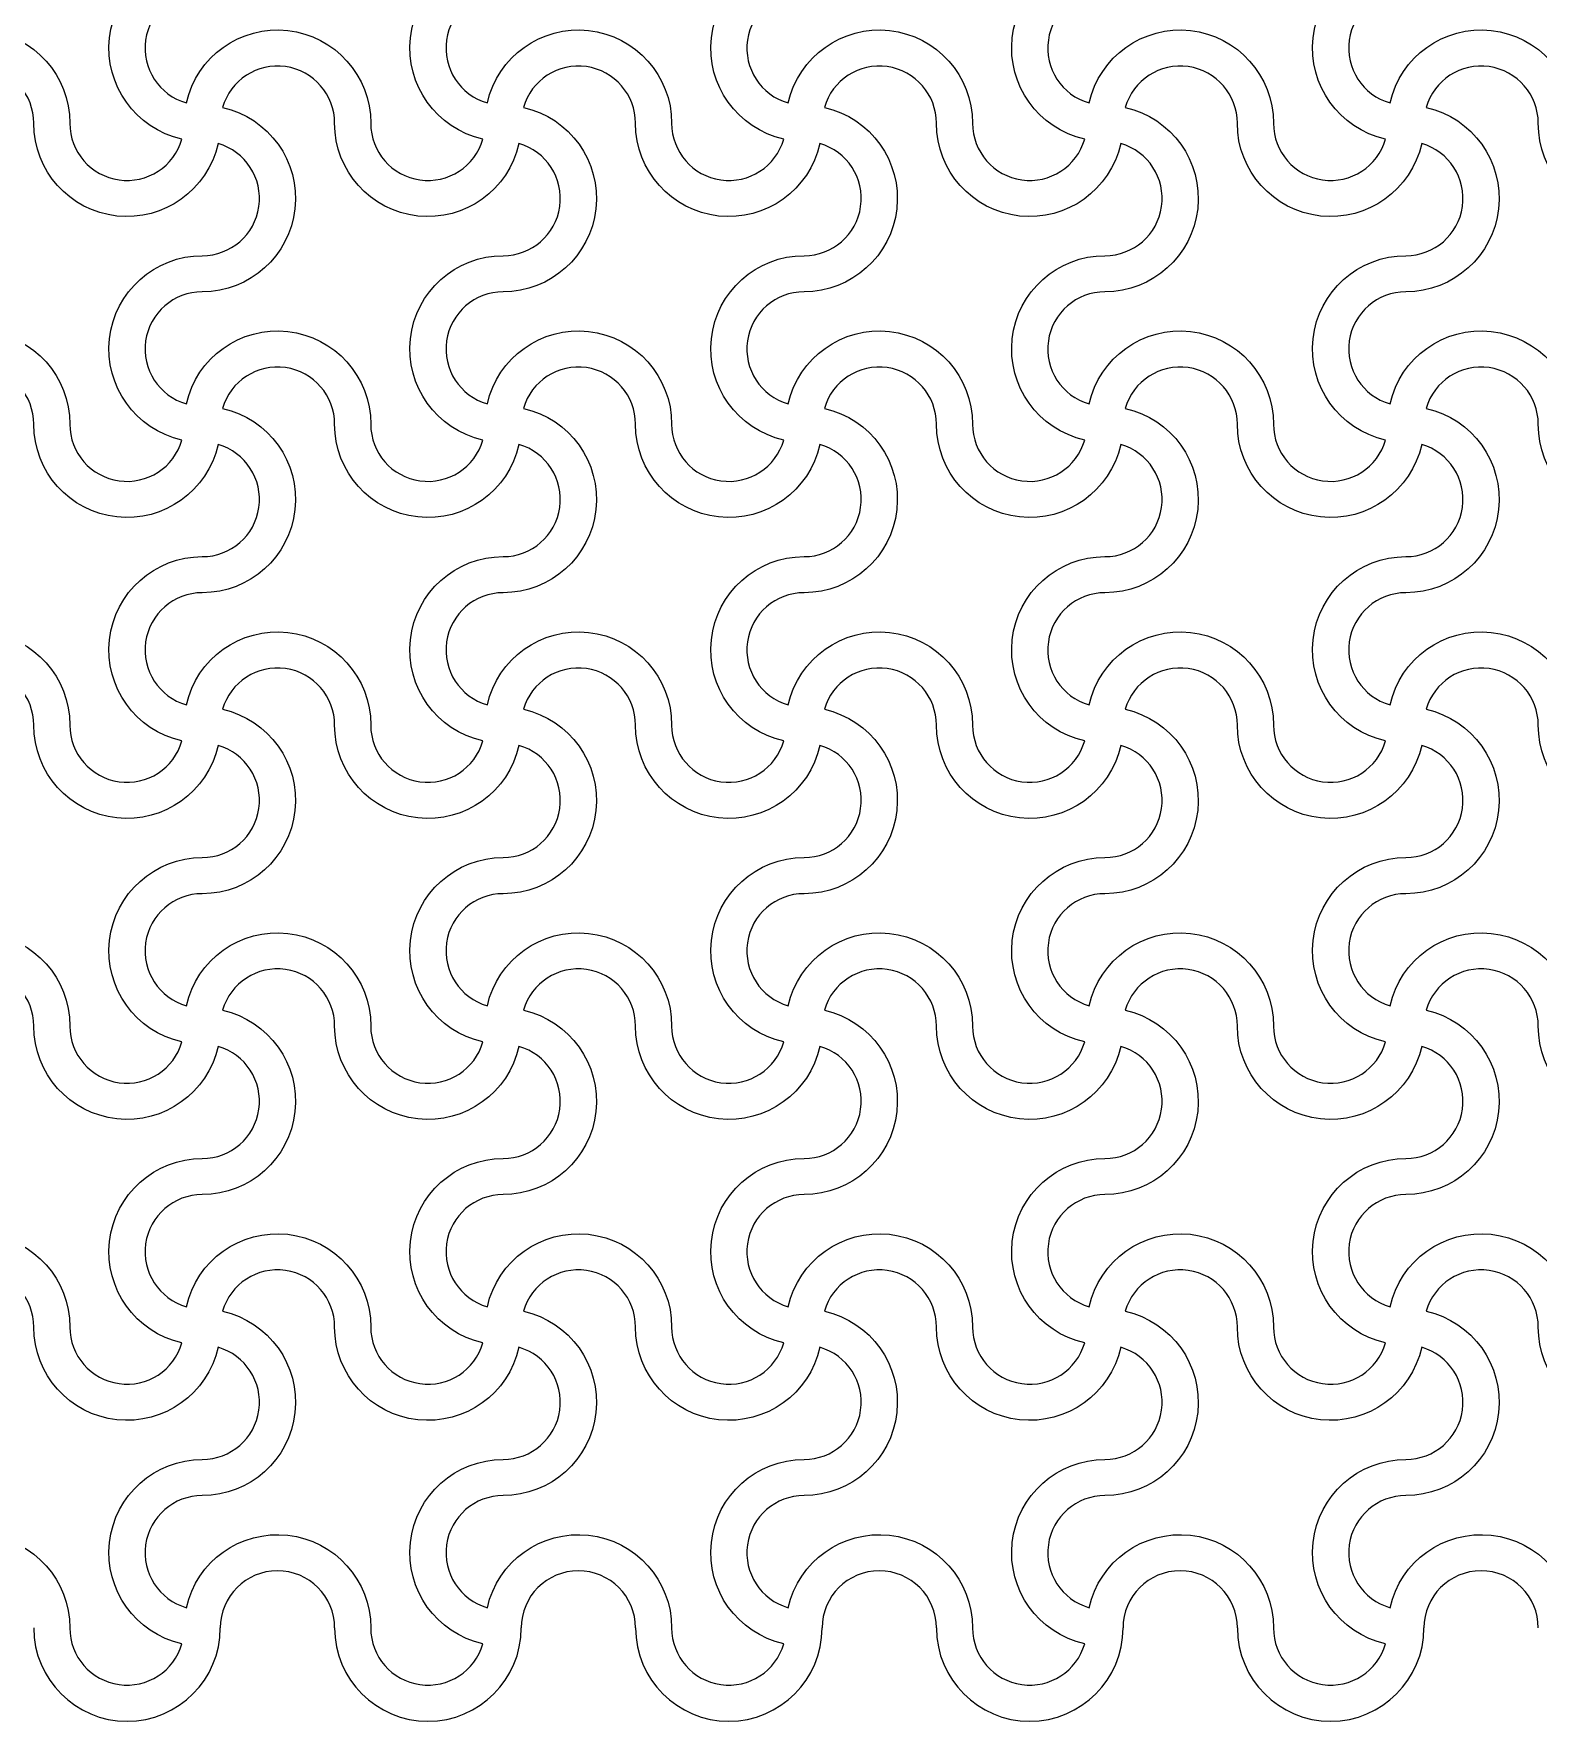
# Model space of a CAD drawing. Header units: millimetres. Extents: x 24 to 345, y 12 to 201.
# Drawn here: x 46.971 to 48.971, y 28.97 to 31.213 of the extents above; entities that cross this region are included whole.
import ezdxf

# ---------------------------------------------------------------- set-up
doc = ezdxf.new("R2010")
doc.units = ezdxf.units.MM
doc.header["$MEASUREMENT"] = 0
doc.layers.add('5th metal (rf+ground)', color=240, linetype='Continuous')

msp = doc.modelspace()

# ---------------------------------------------------------------- linework, layer by layer
at = {"layer": '5th metal (rf+ground)'}
for points in [[(47.21633, 31.46724, -0.8959788), (46.9713, 31.49421, 0.8687853), (46.82227, 31.51524, -0.8959788), (46.7953, 31.27021, 0.8687853), (46.77427, 31.12118, -0.8959788), (47.0193, 31.09421, 0.8687853), (47.16833, 31.07318, -0.8959788), (47.1953, 31.31821, 0.8687853)], [(47.21633, 31.46724, -0.8959788), (46.9713, 31.49421, 0.8687853), (46.82227, 31.51524, -0.8959788), (46.7953, 31.27021, 0.8687853), (46.77427, 31.12118, -0.8959788), (47.0193, 31.09421, 0.8687853), (47.16833, 31.07318, -0.8959788), (47.1953, 31.31821, 0.8687853)], [(47.21633, 31.46724, -0.8959788), (46.9713, 31.49421, 0.8687853), (46.82227, 31.51524, -0.8959788), (46.7953, 31.27021, 0.8687853), (46.77427, 31.12118, -0.8959788), (47.0193, 31.09421, 0.8687853), (47.16833, 31.07318, -0.8959788), (47.1953, 31.31821, 0.8687853)], [(47.21633, 31.46724, -0.8959788), (46.9713, 31.49421, 0.8687853), (46.82227, 31.51524, -0.8959788), (46.7953, 31.27021, 0.8687853), (46.77427, 31.12118, -0.8959788), (47.0193, 31.09421, 0.8687853), (47.16833, 31.07318, -0.8959788), (47.1953, 31.31821, 0.8687853)], [(47.61633, 31.46724, -0.8959788), (47.3713, 31.49421, 0.8687853), (47.22227, 31.51524, -0.8959788), (47.1953, 31.27021, 0.8687853), (47.17427, 31.12118, -0.8959788), (47.4193, 31.09421, 0.8687853), (47.56833, 31.07318, -0.8959788), (47.5953, 31.31821, 0.8687853)], [(47.61633, 31.46724, -0.8959788), (47.3713, 31.49421, 0.8687853), (47.22227, 31.51524, -0.8959788), (47.1953, 31.27021, 0.8687853), (47.17427, 31.12118, -0.8959788), (47.4193, 31.09421, 0.8687853), (47.56833, 31.07318, -0.8959788), (47.5953, 31.31821, 0.8687853)], [(47.61633, 31.46724, -0.8959788), (47.3713, 31.49421, 0.8687853), (47.22227, 31.51524, -0.8959788), (47.1953, 31.27021, 0.8687853), (47.17427, 31.12118, -0.8959788), (47.4193, 31.09421, 0.8687853), (47.56833, 31.07318, -0.8959788), (47.5953, 31.31821, 0.8687853)], [(47.61633, 31.46724, -0.8959788), (47.3713, 31.49421, 0.8687853), (47.22227, 31.51524, -0.8959788), (47.1953, 31.27021, 0.8687853), (47.17427, 31.12118, -0.8959788), (47.4193, 31.09421, 0.8687853), (47.56833, 31.07318, -0.8959788), (47.5953, 31.31821, 0.8687853)], [(48.01633, 31.46724, -0.8959788), (47.7713, 31.49421, 0.8687853), (47.62227, 31.51524, -0.8959788), (47.5953, 31.27021, 0.8687853), (47.57427, 31.12118, -0.8959788), (47.8193, 31.09421, 0.8687853), (47.96833, 31.07318, -0.8959788), (47.9953, 31.31821, 0.8687853)], [(48.01633, 31.46724, -0.8959788), (47.7713, 31.49421, 0.8687853), (47.62227, 31.51524, -0.8959788), (47.5953, 31.27021, 0.8687853), (47.57427, 31.12118, -0.8959788), (47.8193, 31.09421, 0.8687853), (47.96833, 31.07318, -0.8959788), (47.9953, 31.31821, 0.8687853)], [(48.01633, 31.46724, -0.8959788), (47.7713, 31.49421, 0.8687853), (47.62227, 31.51524, -0.8959788), (47.5953, 31.27021, 0.8687853), (47.57427, 31.12118, -0.8959788), (47.8193, 31.09421, 0.8687853), (47.96833, 31.07318, -0.8959788), (47.9953, 31.31821, 0.8687853)], [(48.01633, 31.46724, -0.8959788), (47.7713, 31.49421, 0.8687853), (47.62227, 31.51524, -0.8959788), (47.5953, 31.27021, 0.8687853), (47.57427, 31.12118, -0.8959788), (47.8193, 31.09421, 0.8687853), (47.96833, 31.07318, -0.8959788), (47.9953, 31.31821, 0.8687853)], [(48.41633, 31.46724, -0.8959788), (48.1713, 31.49421, 0.8687853), (48.02227, 31.51524, -0.8959788), (47.9953, 31.27021, 0.8687853), (47.97427, 31.12118, -0.8959788), (48.2193, 31.09421, 0.8687853), (48.36833, 31.07318, -0.8959788), (48.3953, 31.31821, 0.8687853)], [(48.41633, 31.46724, -0.8959788), (48.1713, 31.49421, 0.8687853), (48.02227, 31.51524, -0.8959788), (47.9953, 31.27021, 0.8687853), (47.97427, 31.12118, -0.8959788), (48.2193, 31.09421, 0.8687853), (48.36833, 31.07318, -0.8959788), (48.3953, 31.31821, 0.8687853)], [(48.41633, 31.46724, -0.8959788), (48.1713, 31.49421, 0.8687853), (48.02227, 31.51524, -0.8959788), (47.9953, 31.27021, 0.8687853), (47.97427, 31.12118, -0.8959788), (48.2193, 31.09421, 0.8687853), (48.36833, 31.07318, -0.8959788), (48.3953, 31.31821, 0.8687853)], [(48.41633, 31.46724, -0.8959788), (48.1713, 31.49421, 0.8687853), (48.02227, 31.51524, -0.8959788), (47.9953, 31.27021, 0.8687853), (47.97427, 31.12118, -0.8959788), (48.2193, 31.09421, 0.8687853), (48.36833, 31.07318, -0.8959788), (48.3953, 31.31821, 0.8687853)], [(48.81633, 31.46724, -0.8959788), (48.5713, 31.49421, 0.8687853), (48.42227, 31.51524, -0.8959788), (48.3953, 31.27021, 0.8687853), (48.37427, 31.12118, -0.8959788), (48.6193, 31.09421, 0.8687853), (48.76833, 31.07318, -0.8959788), (48.7953, 31.31821, 0.8687853)], [(48.81633, 31.46724, -0.8959788), (48.5713, 31.49421, 0.8687853), (48.42227, 31.51524, -0.8959788), (48.3953, 31.27021, 0.8687853), (48.37427, 31.12118, -0.8959788), (48.6193, 31.09421, 0.8687853), (48.76833, 31.07318, -0.8959788), (48.7953, 31.31821, 0.8687853)], [(48.81633, 31.46724, -0.8959788), (48.5713, 31.49421, 0.8687853), (48.42227, 31.51524, -0.8959788), (48.3953, 31.27021, 0.8687853), (48.37427, 31.12118, -0.8959788), (48.6193, 31.09421, 0.8687853), (48.76833, 31.07318, -0.8959788), (48.7953, 31.31821, 0.8687853)], [(48.81633, 31.46724, -0.8959788), (48.5713, 31.49421, 0.8687853), (48.42227, 31.51524, -0.8959788), (48.3953, 31.27021, 0.8687853), (48.37427, 31.12118, -0.8959788), (48.6193, 31.09421, 0.8687853), (48.76833, 31.07318, -0.8959788), (48.7953, 31.31821, 0.8687853)], [(49.21633, 31.46724, -0.8959788), (48.9713, 31.49421, 0.8687853), (48.82227, 31.51524, -0.8959788), (48.7953, 31.27021, 0.8687853), (48.77427, 31.12118, -0.8959788), (49.0193, 31.09421, 0.8687853), (49.16833, 31.07318, -0.8959788), (49.1953, 31.31821, 0.8687853)], [(49.21633, 31.46724, -0.8959788), (48.9713, 31.49421, 0.8687853), (48.82227, 31.51524, -0.8959788), (48.7953, 31.27021, 0.8687853), (48.77427, 31.12118, -0.8959788), (49.0193, 31.09421, 0.8687853), (49.16833, 31.07318, -0.8959788), (49.1953, 31.31821, 0.8687853)], [(49.21633, 31.46724, -0.8959788), (48.9713, 31.49421, 0.8687853), (48.82227, 31.51524, -0.8959788), (48.7953, 31.27021, 0.8687853), (48.77427, 31.12118, -0.8959788), (49.0193, 31.09421, 0.8687853), (49.16833, 31.07318, -0.8959788), (49.1953, 31.31821, 0.8687853)], [(49.21633, 31.46724, -0.8959788), (48.9713, 31.49421, 0.8687853), (48.82227, 31.51524, -0.8959788), (48.7953, 31.27021, 0.8687853), (48.77427, 31.12118, -0.8959788), (49.0193, 31.09421, 0.8687853), (49.16833, 31.07318, -0.8959788), (49.1953, 31.31821, 0.8687853)], [(47.21633, 31.06724, -0.8959788), (46.9713, 31.09421, 0.8687853), (46.82227, 31.11524, -0.8959788), (46.7953, 30.87021, 0.8687853), (46.77427, 30.72118, -0.8959788), (47.0193, 30.69421, 0.8687853), (47.16833, 30.67318, -0.8959788), (47.1953, 30.91821, 0.8687853)], [(47.21633, 31.06724, -0.8959788), (46.9713, 31.09421, 0.8687853), (46.82227, 31.11524, -0.8959788), (46.7953, 30.87021, 0.8687853), (46.77427, 30.72118, -0.8959788), (47.0193, 30.69421, 0.8687853), (47.16833, 30.67318, -0.8959788), (47.1953, 30.91821, 0.8687853)], [(47.21633, 31.06724, -0.8959788), (46.9713, 31.09421, 0.8687853), (46.82227, 31.11524, -0.8959788), (46.7953, 30.87021, 0.8687853), (46.77427, 30.72118, -0.8959788), (47.0193, 30.69421, 0.8687853), (47.16833, 30.67318, -0.8959788), (47.1953, 30.91821, 0.8687853)], [(47.21633, 31.06724, -0.8959788), (46.9713, 31.09421, 0.8687853), (46.82227, 31.11524, -0.8959788), (46.7953, 30.87021, 0.8687853), (46.77427, 30.72118, -0.8959788), (47.0193, 30.69421, 0.8687853), (47.16833, 30.67318, -0.8959788), (47.1953, 30.91821, 0.8687853)], [(47.61633, 31.06724, -0.8959788), (47.3713, 31.09421, 0.8687853), (47.22227, 31.11524, -0.8959788), (47.1953, 30.87021, 0.8687853), (47.17427, 30.72118, -0.8959788), (47.4193, 30.69421, 0.8687853), (47.56833, 30.67318, -0.8959788), (47.5953, 30.91821, 0.8687853)], [(47.61633, 31.06724, -0.8959788), (47.3713, 31.09421, 0.8687853), (47.22227, 31.11524, -0.8959788), (47.1953, 30.87021, 0.8687853), (47.17427, 30.72118, -0.8959788), (47.4193, 30.69421, 0.8687853), (47.56833, 30.67318, -0.8959788), (47.5953, 30.91821, 0.8687853)], [(47.61633, 31.06724, -0.8959788), (47.3713, 31.09421, 0.8687853), (47.22227, 31.11524, -0.8959788), (47.1953, 30.87021, 0.8687853), (47.17427, 30.72118, -0.8959788), (47.4193, 30.69421, 0.8687853), (47.56833, 30.67318, -0.8959788), (47.5953, 30.91821, 0.8687853)], [(47.61633, 31.06724, -0.8959788), (47.3713, 31.09421, 0.8687853), (47.22227, 31.11524, -0.8959788), (47.1953, 30.87021, 0.8687853), (47.17427, 30.72118, -0.8959788), (47.4193, 30.69421, 0.8687853), (47.56833, 30.67318, -0.8959788), (47.5953, 30.91821, 0.8687853)], [(48.01633, 31.06724, -0.8959788), (47.7713, 31.09421, 0.8687853), (47.62227, 31.11524, -0.8959788), (47.5953, 30.87021, 0.8687853), (47.57427, 30.72118, -0.8959788), (47.8193, 30.69421, 0.8687853), (47.96833, 30.67318, -0.8959788), (47.9953, 30.91821, 0.8687853)], [(48.01633, 31.06724, -0.8959788), (47.7713, 31.09421, 0.8687853), (47.62227, 31.11524, -0.8959788), (47.5953, 30.87021, 0.8687853), (47.57427, 30.72118, -0.8959788), (47.8193, 30.69421, 0.8687853), (47.96833, 30.67318, -0.8959788), (47.9953, 30.91821, 0.8687853)], [(48.01633, 31.06724, -0.8959788), (47.7713, 31.09421, 0.8687853), (47.62227, 31.11524, -0.8959788), (47.5953, 30.87021, 0.8687853), (47.57427, 30.72118, -0.8959788), (47.8193, 30.69421, 0.8687853), (47.96833, 30.67318, -0.8959788), (47.9953, 30.91821, 0.8687853)], [(48.01633, 31.06724, -0.8959788), (47.7713, 31.09421, 0.8687853), (47.62227, 31.11524, -0.8959788), (47.5953, 30.87021, 0.8687853), (47.57427, 30.72118, -0.8959788), (47.8193, 30.69421, 0.8687853), (47.96833, 30.67318, -0.8959788), (47.9953, 30.91821, 0.8687853)], [(48.41633, 31.06724, -0.8959788), (48.1713, 31.09421, 0.8687853), (48.02227, 31.11524, -0.8959788), (47.9953, 30.87021, 0.8687853), (47.97427, 30.72118, -0.8959788), (48.2193, 30.69421, 0.8687853), (48.36833, 30.67318, -0.8959788), (48.3953, 30.91821, 0.8687853)], [(48.41633, 31.06724, -0.8959788), (48.1713, 31.09421, 0.8687853), (48.02227, 31.11524, -0.8959788), (47.9953, 30.87021, 0.8687853), (47.97427, 30.72118, -0.8959788), (48.2193, 30.69421, 0.8687853), (48.36833, 30.67318, -0.8959788), (48.3953, 30.91821, 0.8687853)], [(48.41633, 31.06724, -0.8959788), (48.1713, 31.09421, 0.8687853), (48.02227, 31.11524, -0.8959788), (47.9953, 30.87021, 0.8687853), (47.97427, 30.72118, -0.8959788), (48.2193, 30.69421, 0.8687853), (48.36833, 30.67318, -0.8959788), (48.3953, 30.91821, 0.8687853)], [(48.41633, 31.06724, -0.8959788), (48.1713, 31.09421, 0.8687853), (48.02227, 31.11524, -0.8959788), (47.9953, 30.87021, 0.8687853), (47.97427, 30.72118, -0.8959788), (48.2193, 30.69421, 0.8687853), (48.36833, 30.67318, -0.8959788), (48.3953, 30.91821, 0.8687853)], [(48.81633, 31.06724, -0.8959788), (48.5713, 31.09421, 0.8687853), (48.42227, 31.11524, -0.8959788), (48.3953, 30.87021, 0.8687853), (48.37427, 30.72118, -0.8959788), (48.6193, 30.69421, 0.8687853), (48.76833, 30.67318, -0.8959788), (48.7953, 30.91821, 0.8687853)], [(48.81633, 31.06724, -0.8959788), (48.5713, 31.09421, 0.8687853), (48.42227, 31.11524, -0.8959788), (48.3953, 30.87021, 0.8687853), (48.37427, 30.72118, -0.8959788), (48.6193, 30.69421, 0.8687853), (48.76833, 30.67318, -0.8959788), (48.7953, 30.91821, 0.8687853)], [(48.81633, 31.06724, -0.8959788), (48.5713, 31.09421, 0.8687853), (48.42227, 31.11524, -0.8959788), (48.3953, 30.87021, 0.8687853), (48.37427, 30.72118, -0.8959788), (48.6193, 30.69421, 0.8687853), (48.76833, 30.67318, -0.8959788), (48.7953, 30.91821, 0.8687853)], [(48.81633, 31.06724, -0.8959788), (48.5713, 31.09421, 0.8687853), (48.42227, 31.11524, -0.8959788), (48.3953, 30.87021, 0.8687853), (48.37427, 30.72118, -0.8959788), (48.6193, 30.69421, 0.8687853), (48.76833, 30.67318, -0.8959788), (48.7953, 30.91821, 0.8687853)], [(49.21633, 31.06724, -0.8959788), (48.9713, 31.09421, 0.8687853), (48.82227, 31.11524, -0.8959788), (48.7953, 30.87021, 0.8687853), (48.77427, 30.72118, -0.8959788), (49.0193, 30.69421, 0.8687853), (49.16833, 30.67318, -0.8959788), (49.1953, 30.91821, 0.8687853)], [(49.21633, 31.06724, -0.8959788), (48.9713, 31.09421, 0.8687853), (48.82227, 31.11524, -0.8959788), (48.7953, 30.87021, 0.8687853), (48.77427, 30.72118, -0.8959788), (49.0193, 30.69421, 0.8687853), (49.16833, 30.67318, -0.8959788), (49.1953, 30.91821, 0.8687853)], [(49.21633, 31.06724, -0.8959788), (48.9713, 31.09421, 0.8687853), (48.82227, 31.11524, -0.8959788), (48.7953, 30.87021, 0.8687853), (48.77427, 30.72118, -0.8959788), (49.0193, 30.69421, 0.8687853), (49.16833, 30.67318, -0.8959788), (49.1953, 30.91821, 0.8687853)], [(49.21633, 31.06724, -0.8959788), (48.9713, 31.09421, 0.8687853), (48.82227, 31.11524, -0.8959788), (48.7953, 30.87021, 0.8687853), (48.77427, 30.72118, -0.8959788), (49.0193, 30.69421, 0.8687853), (49.16833, 30.67318, -0.8959788), (49.1953, 30.91821, 0.8687853)], [(47.21633, 30.66724, -0.8959788), (46.9713, 30.69421, 0.8687853), (46.82227, 30.71524, -0.8959788), (46.7953, 30.47021, 0.8687853), (46.77427, 30.32118, -0.8959788), (47.0193, 30.29421, 0.8687853), (47.16833, 30.27318, -0.8959788), (47.1953, 30.51821, 0.8687853)], [(47.21633, 30.66724, -0.8959788), (46.9713, 30.69421, 0.8687853), (46.82227, 30.71524, -0.8959788), (46.7953, 30.47021, 0.8687853), (46.77427, 30.32118, -0.8959788), (47.0193, 30.29421, 0.8687853), (47.16833, 30.27318, -0.8959788), (47.1953, 30.51821, 0.8687853)], [(47.21633, 30.66724, -0.8959788), (46.9713, 30.69421, 0.8687853), (46.82227, 30.71524, -0.8959788), (46.7953, 30.47021, 0.8687853), (46.77427, 30.32118, -0.8959788), (47.0193, 30.29421, 0.8687853), (47.16833, 30.27318, -0.8959788), (47.1953, 30.51821, 0.8687853)], [(47.21633, 30.66724, -0.8959788), (46.9713, 30.69421, 0.8687853), (46.82227, 30.71524, -0.8959788), (46.7953, 30.47021, 0.8687853), (46.77427, 30.32118, -0.8959788), (47.0193, 30.29421, 0.8687853), (47.16833, 30.27318, -0.8959788), (47.1953, 30.51821, 0.8687853)], [(47.61633, 30.66724, -0.8959788), (47.3713, 30.69421, 0.8687853), (47.22227, 30.71524, -0.8959788), (47.1953, 30.47021, 0.8687853), (47.17427, 30.32118, -0.8959788), (47.4193, 30.29421, 0.8687853), (47.56833, 30.27318, -0.8959788), (47.5953, 30.51821, 0.8687853)], [(47.61633, 30.66724, -0.8959788), (47.3713, 30.69421, 0.8687853), (47.22227, 30.71524, -0.8959788), (47.1953, 30.47021, 0.8687853), (47.17427, 30.32118, -0.8959788), (47.4193, 30.29421, 0.8687853), (47.56833, 30.27318, -0.8959788), (47.5953, 30.51821, 0.8687853)], [(47.61633, 30.66724, -0.8959788), (47.3713, 30.69421, 0.8687853), (47.22227, 30.71524, -0.8959788), (47.1953, 30.47021, 0.8687853), (47.17427, 30.32118, -0.8959788), (47.4193, 30.29421, 0.8687853), (47.56833, 30.27318, -0.8959788), (47.5953, 30.51821, 0.8687853)], [(47.61633, 30.66724, -0.8959788), (47.3713, 30.69421, 0.8687853), (47.22227, 30.71524, -0.8959788), (47.1953, 30.47021, 0.8687853), (47.17427, 30.32118, -0.8959788), (47.4193, 30.29421, 0.8687853), (47.56833, 30.27318, -0.8959788), (47.5953, 30.51821, 0.8687853)], [(48.01633, 30.66724, -0.8959788), (47.7713, 30.69421, 0.8687853), (47.62227, 30.71524, -0.8959788), (47.5953, 30.47021, 0.8687853), (47.57427, 30.32118, -0.8959788), (47.8193, 30.29421, 0.8687853), (47.96833, 30.27318, -0.8959788), (47.9953, 30.51821, 0.8687853)], [(48.01633, 30.66724, -0.8959788), (47.7713, 30.69421, 0.8687853), (47.62227, 30.71524, -0.8959788), (47.5953, 30.47021, 0.8687853), (47.57427, 30.32118, -0.8959788), (47.8193, 30.29421, 0.8687853), (47.96833, 30.27318, -0.8959788), (47.9953, 30.51821, 0.8687853)], [(48.01633, 30.66724, -0.8959788), (47.7713, 30.69421, 0.8687853), (47.62227, 30.71524, -0.8959788), (47.5953, 30.47021, 0.8687853), (47.57427, 30.32118, -0.8959788), (47.8193, 30.29421, 0.8687853), (47.96833, 30.27318, -0.8959788), (47.9953, 30.51821, 0.8687853)], [(48.01633, 30.66724, -0.8959788), (47.7713, 30.69421, 0.8687853), (47.62227, 30.71524, -0.8959788), (47.5953, 30.47021, 0.8687853), (47.57427, 30.32118, -0.8959788), (47.8193, 30.29421, 0.8687853), (47.96833, 30.27318, -0.8959788), (47.9953, 30.51821, 0.8687853)], [(48.41633, 30.66724, -0.8959788), (48.1713, 30.69421, 0.8687853), (48.02227, 30.71524, -0.8959788), (47.9953, 30.47021, 0.8687853), (47.97427, 30.32118, -0.8959788), (48.2193, 30.29421, 0.8687853), (48.36833, 30.27318, -0.8959788), (48.3953, 30.51821, 0.8687853)], [(48.41633, 30.66724, -0.8959788), (48.1713, 30.69421, 0.8687853), (48.02227, 30.71524, -0.8959788), (47.9953, 30.47021, 0.8687853), (47.97427, 30.32118, -0.8959788), (48.2193, 30.29421, 0.8687853), (48.36833, 30.27318, -0.8959788), (48.3953, 30.51821, 0.8687853)], [(48.41633, 30.66724, -0.8959788), (48.1713, 30.69421, 0.8687853), (48.02227, 30.71524, -0.8959788), (47.9953, 30.47021, 0.8687853), (47.97427, 30.32118, -0.8959788), (48.2193, 30.29421, 0.8687853), (48.36833, 30.27318, -0.8959788), (48.3953, 30.51821, 0.8687853)], [(48.41633, 30.66724, -0.8959788), (48.1713, 30.69421, 0.8687853), (48.02227, 30.71524, -0.8959788), (47.9953, 30.47021, 0.8687853), (47.97427, 30.32118, -0.8959788), (48.2193, 30.29421, 0.8687853), (48.36833, 30.27318, -0.8959788), (48.3953, 30.51821, 0.8687853)], [(48.81633, 30.66724, -0.8959788), (48.5713, 30.69421, 0.8687853), (48.42227, 30.71524, -0.8959788), (48.3953, 30.47021, 0.8687853), (48.37427, 30.32118, -0.8959788), (48.6193, 30.29421, 0.8687853), (48.76833, 30.27318, -0.8959788), (48.7953, 30.51821, 0.8687853)], [(48.81633, 30.66724, -0.8959788), (48.5713, 30.69421, 0.8687853), (48.42227, 30.71524, -0.8959788), (48.3953, 30.47021, 0.8687853), (48.37427, 30.32118, -0.8959788), (48.6193, 30.29421, 0.8687853), (48.76833, 30.27318, -0.8959788), (48.7953, 30.51821, 0.8687853)], [(48.81633, 30.66724, -0.8959788), (48.5713, 30.69421, 0.8687853), (48.42227, 30.71524, -0.8959788), (48.3953, 30.47021, 0.8687853), (48.37427, 30.32118, -0.8959788), (48.6193, 30.29421, 0.8687853), (48.76833, 30.27318, -0.8959788), (48.7953, 30.51821, 0.8687853)], [(48.81633, 30.66724, -0.8959788), (48.5713, 30.69421, 0.8687853), (48.42227, 30.71524, -0.8959788), (48.3953, 30.47021, 0.8687853), (48.37427, 30.32118, -0.8959788), (48.6193, 30.29421, 0.8687853), (48.76833, 30.27318, -0.8959788), (48.7953, 30.51821, 0.8687853)], [(49.21633, 30.66724, -0.8959788), (48.9713, 30.69421, 0.8687853), (48.82227, 30.71524, -0.8959788), (48.7953, 30.47021, 0.8687853), (48.77427, 30.32118, -0.8959788), (49.0193, 30.29421, 0.8687853), (49.16833, 30.27318, -0.8959788), (49.1953, 30.51821, 0.8687853)], [(49.21633, 30.66724, -0.8959788), (48.9713, 30.69421, 0.8687853), (48.82227, 30.71524, -0.8959788), (48.7953, 30.47021, 0.8687853), (48.77427, 30.32118, -0.8959788), (49.0193, 30.29421, 0.8687853), (49.16833, 30.27318, -0.8959788), (49.1953, 30.51821, 0.8687853)], [(49.21633, 30.66724, -0.8959788), (48.9713, 30.69421, 0.8687853), (48.82227, 30.71524, -0.8959788), (48.7953, 30.47021, 0.8687853), (48.77427, 30.32118, -0.8959788), (49.0193, 30.29421, 0.8687853), (49.16833, 30.27318, -0.8959788), (49.1953, 30.51821, 0.8687853)], [(49.21633, 30.66724, -0.8959788), (48.9713, 30.69421, 0.8687853), (48.82227, 30.71524, -0.8959788), (48.7953, 30.47021, 0.8687853), (48.77427, 30.32118, -0.8959788), (49.0193, 30.29421, 0.8687853), (49.16833, 30.27318, -0.8959788), (49.1953, 30.51821, 0.8687853)], [(47.21633, 30.26724, -0.8959788), (46.9713, 30.29421, 0.8687853), (46.82227, 30.31524, -0.8959788), (46.7953, 30.07021, 0.8687853), (46.77427, 29.92118, -0.8959788), (47.0193, 29.89421, 0.8687853), (47.16833, 29.87318, -0.8959788), (47.1953, 30.11821, 0.8687853)], [(47.21633, 30.26724, -0.8959788), (46.9713, 30.29421, 0.8687853), (46.82227, 30.31524, -0.8959788), (46.7953, 30.07021, 0.8687853), (46.77427, 29.92118, -0.8959788), (47.0193, 29.89421, 0.8687853), (47.16833, 29.87318, -0.8959788), (47.1953, 30.11821, 0.8687853)], [(47.21633, 30.26724, -0.8959788), (46.9713, 30.29421, 0.8687853), (46.82227, 30.31524, -0.8959788), (46.7953, 30.07021, 0.8687853), (46.77427, 29.92118, -0.8959788), (47.0193, 29.89421, 0.8687853), (47.16833, 29.87318, -0.8959788), (47.1953, 30.11821, 0.8687853)], [(47.21633, 30.26724, -0.8959788), (46.9713, 30.29421, 0.8687853), (46.82227, 30.31524, -0.8959788), (46.7953, 30.07021, 0.8687853), (46.77427, 29.92118, -0.8959788), (47.0193, 29.89421, 0.8687853), (47.16833, 29.87318, -0.8959788), (47.1953, 30.11821, 0.8687853)], [(47.61633, 30.26724, -0.8959788), (47.3713, 30.29421, 0.8687853), (47.22227, 30.31524, -0.8959788), (47.1953, 30.07021, 0.8687853), (47.17427, 29.92118, -0.8959788), (47.4193, 29.89421, 0.8687853), (47.56833, 29.87318, -0.8959788), (47.5953, 30.11821, 0.8687853)], [(47.61633, 30.26724, -0.8959788), (47.3713, 30.29421, 0.8687853), (47.22227, 30.31524, -0.8959788), (47.1953, 30.07021, 0.8687853), (47.17427, 29.92118, -0.8959788), (47.4193, 29.89421, 0.8687853), (47.56833, 29.87318, -0.8959788), (47.5953, 30.11821, 0.8687853)], [(47.61633, 30.26724, -0.8959788), (47.3713, 30.29421, 0.8687853), (47.22227, 30.31524, -0.8959788), (47.1953, 30.07021, 0.8687853), (47.17427, 29.92118, -0.8959788), (47.4193, 29.89421, 0.8687853), (47.56833, 29.87318, -0.8959788), (47.5953, 30.11821, 0.8687853)], [(47.61633, 30.26724, -0.8959788), (47.3713, 30.29421, 0.8687853), (47.22227, 30.31524, -0.8959788), (47.1953, 30.07021, 0.8687853), (47.17427, 29.92118, -0.8959788), (47.4193, 29.89421, 0.8687853), (47.56833, 29.87318, -0.8959788), (47.5953, 30.11821, 0.8687853)], [(48.01633, 30.26724, -0.8959788), (47.7713, 30.29421, 0.8687853), (47.62227, 30.31524, -0.8959788), (47.5953, 30.07021, 0.8687853), (47.57427, 29.92118, -0.8959788), (47.8193, 29.89421, 0.8687853), (47.96833, 29.87318, -0.8959788), (47.9953, 30.11821, 0.8687853)], [(48.01633, 30.26724, -0.8959788), (47.7713, 30.29421, 0.8687853), (47.62227, 30.31524, -0.8959788), (47.5953, 30.07021, 0.8687853), (47.57427, 29.92118, -0.8959788), (47.8193, 29.89421, 0.8687853), (47.96833, 29.87318, -0.8959788), (47.9953, 30.11821, 0.8687853)], [(48.01633, 30.26724, -0.8959788), (47.7713, 30.29421, 0.8687853), (47.62227, 30.31524, -0.8959788), (47.5953, 30.07021, 0.8687853), (47.57427, 29.92118, -0.8959788), (47.8193, 29.89421, 0.8687853), (47.96833, 29.87318, -0.8959788), (47.9953, 30.11821, 0.8687853)], [(48.01633, 30.26724, -0.8959788), (47.7713, 30.29421, 0.8687853), (47.62227, 30.31524, -0.8959788), (47.5953, 30.07021, 0.8687853), (47.57427, 29.92118, -0.8959788), (47.8193, 29.89421, 0.8687853), (47.96833, 29.87318, -0.8959788), (47.9953, 30.11821, 0.8687853)], [(48.41633, 30.26724, -0.8959788), (48.1713, 30.29421, 0.8687853), (48.02227, 30.31524, -0.8959788), (47.9953, 30.07021, 0.8687853), (47.97427, 29.92118, -0.8959788), (48.2193, 29.89421, 0.8687853), (48.36833, 29.87318, -0.8959788), (48.3953, 30.11821, 0.8687853)], [(48.41633, 30.26724, -0.8959788), (48.1713, 30.29421, 0.8687853), (48.02227, 30.31524, -0.8959788), (47.9953, 30.07021, 0.8687853), (47.97427, 29.92118, -0.8959788), (48.2193, 29.89421, 0.8687853), (48.36833, 29.87318, -0.8959788), (48.3953, 30.11821, 0.8687853)], [(48.41633, 30.26724, -0.8959788), (48.1713, 30.29421, 0.8687853), (48.02227, 30.31524, -0.8959788), (47.9953, 30.07021, 0.8687853), (47.97427, 29.92118, -0.8959788), (48.2193, 29.89421, 0.8687853), (48.36833, 29.87318, -0.8959788), (48.3953, 30.11821, 0.8687853)], [(48.41633, 30.26724, -0.8959788), (48.1713, 30.29421, 0.8687853), (48.02227, 30.31524, -0.8959788), (47.9953, 30.07021, 0.8687853), (47.97427, 29.92118, -0.8959788), (48.2193, 29.89421, 0.8687853), (48.36833, 29.87318, -0.8959788), (48.3953, 30.11821, 0.8687853)], [(48.81633, 30.26724, -0.8959788), (48.5713, 30.29421, 0.8687853), (48.42227, 30.31524, -0.8959788), (48.3953, 30.07021, 0.8687853), (48.37427, 29.92118, -0.8959788), (48.6193, 29.89421, 0.8687853), (48.76833, 29.87318, -0.8959788), (48.7953, 30.11821, 0.8687853)], [(48.81633, 30.26724, -0.8959788), (48.5713, 30.29421, 0.8687853), (48.42227, 30.31524, -0.8959788), (48.3953, 30.07021, 0.8687853), (48.37427, 29.92118, -0.8959788), (48.6193, 29.89421, 0.8687853), (48.76833, 29.87318, -0.8959788), (48.7953, 30.11821, 0.8687853)], [(48.81633, 30.26724, -0.8959788), (48.5713, 30.29421, 0.8687853), (48.42227, 30.31524, -0.8959788), (48.3953, 30.07021, 0.8687853), (48.37427, 29.92118, -0.8959788), (48.6193, 29.89421, 0.8687853), (48.76833, 29.87318, -0.8959788), (48.7953, 30.11821, 0.8687853)], [(48.81633, 30.26724, -0.8959788), (48.5713, 30.29421, 0.8687853), (48.42227, 30.31524, -0.8959788), (48.3953, 30.07021, 0.8687853), (48.37427, 29.92118, -0.8959788), (48.6193, 29.89421, 0.8687853), (48.76833, 29.87318, -0.8959788), (48.7953, 30.11821, 0.8687853)], [(49.21633, 30.26724, -0.8959788), (48.9713, 30.29421, 0.8687853), (48.82227, 30.31524, -0.8959788), (48.7953, 30.07021, 0.8687853), (48.77427, 29.92118, -0.8959788), (49.0193, 29.89421, 0.8687853), (49.16833, 29.87318, -0.8959788), (49.1953, 30.11821, 0.8687853)], [(49.21633, 30.26724, -0.8959788), (48.9713, 30.29421, 0.8687853), (48.82227, 30.31524, -0.8959788), (48.7953, 30.07021, 0.8687853), (48.77427, 29.92118, -0.8959788), (49.0193, 29.89421, 0.8687853), (49.16833, 29.87318, -0.8959788), (49.1953, 30.11821, 0.8687853)], [(49.21633, 30.26724, -0.8959788), (48.9713, 30.29421, 0.8687853), (48.82227, 30.31524, -0.8959788), (48.7953, 30.07021, 0.8687853), (48.77427, 29.92118, -0.8959788), (49.0193, 29.89421, 0.8687853), (49.16833, 29.87318, -0.8959788), (49.1953, 30.11821, 0.8687853)], [(49.21633, 30.26724, -0.8959788), (48.9713, 30.29421, 0.8687853), (48.82227, 30.31524, -0.8959788), (48.7953, 30.07021, 0.8687853), (48.77427, 29.92118, -0.8959788), (49.0193, 29.89421, 0.8687853), (49.16833, 29.87318, -0.8959788), (49.1953, 30.11821, 0.8687853)], [(47.21633, 29.86724, -0.8959788), (46.9713, 29.89421, 0.8687853), (46.82227, 29.91524, -0.8959788), (46.7953, 29.67021, 0.8687853), (46.77427, 29.52118, -0.8959788), (47.0193, 29.49421, 0.8687853), (47.16833, 29.47318, -0.8959788), (47.1953, 29.71821, 0.8687853)], [(47.21633, 29.86724, -0.8959788), (46.9713, 29.89421, 0.8687853), (46.82227, 29.91524, -0.8959788), (46.7953, 29.67021, 0.8687853), (46.77427, 29.52118, -0.8959788), (47.0193, 29.49421, 0.8687853), (47.16833, 29.47318, -0.8959788), (47.1953, 29.71821, 0.8687853)], [(47.21633, 29.86724, -0.8959788), (46.9713, 29.89421, 0.8687853), (46.82227, 29.91524, -0.8959788), (46.7953, 29.67021, 0.8687853), (46.77427, 29.52118, -0.8959788), (47.0193, 29.49421, 0.8687853), (47.16833, 29.47318, -0.8959788), (47.1953, 29.71821, 0.8687853)], [(47.21633, 29.86724, -0.8959788), (46.9713, 29.89421, 0.8687853), (46.82227, 29.91524, -0.8959788), (46.7953, 29.67021, 0.8687853), (46.77427, 29.52118, -0.8959788), (47.0193, 29.49421, 0.8687853), (47.16833, 29.47318, -0.8959788), (47.1953, 29.71821, 0.8687853)], [(47.61633, 29.86724, -0.8959788), (47.3713, 29.89421, 0.8687853), (47.22227, 29.91524, -0.8959788), (47.1953, 29.67021, 0.8687853), (47.17427, 29.52118, -0.8959788), (47.4193, 29.49421, 0.8687853), (47.56833, 29.47318, -0.8959788), (47.5953, 29.71821, 0.8687853)], [(47.61633, 29.86724, -0.8959788), (47.3713, 29.89421, 0.8687853), (47.22227, 29.91524, -0.8959788), (47.1953, 29.67021, 0.8687853), (47.17427, 29.52118, -0.8959788), (47.4193, 29.49421, 0.8687853), (47.56833, 29.47318, -0.8959788), (47.5953, 29.71821, 0.8687853)], [(47.61633, 29.86724, -0.8959788), (47.3713, 29.89421, 0.8687853), (47.22227, 29.91524, -0.8959788), (47.1953, 29.67021, 0.8687853), (47.17427, 29.52118, -0.8959788), (47.4193, 29.49421, 0.8687853), (47.56833, 29.47318, -0.8959788), (47.5953, 29.71821, 0.8687853)], [(47.61633, 29.86724, -0.8959788), (47.3713, 29.89421, 0.8687853), (47.22227, 29.91524, -0.8959788), (47.1953, 29.67021, 0.8687853), (47.17427, 29.52118, -0.8959788), (47.4193, 29.49421, 0.8687853), (47.56833, 29.47318, -0.8959788), (47.5953, 29.71821, 0.8687853)], [(48.01633, 29.86724, -0.8959788), (47.7713, 29.89421, 0.8687853), (47.62227, 29.91524, -0.8959788), (47.5953, 29.67021, 0.8687853), (47.57427, 29.52118, -0.8959788), (47.8193, 29.49421, 0.8687853), (47.96833, 29.47318, -0.8959788), (47.9953, 29.71821, 0.8687853)], [(48.01633, 29.86724, -0.8959788), (47.7713, 29.89421, 0.8687853), (47.62227, 29.91524, -0.8959788), (47.5953, 29.67021, 0.8687853), (47.57427, 29.52118, -0.8959788), (47.8193, 29.49421, 0.8687853), (47.96833, 29.47318, -0.8959788), (47.9953, 29.71821, 0.8687853)], [(48.01633, 29.86724, -0.8959788), (47.7713, 29.89421, 0.8687853), (47.62227, 29.91524, -0.8959788), (47.5953, 29.67021, 0.8687853), (47.57427, 29.52118, -0.8959788), (47.8193, 29.49421, 0.8687853), (47.96833, 29.47318, -0.8959788), (47.9953, 29.71821, 0.8687853)], [(48.01633, 29.86724, -0.8959788), (47.7713, 29.89421, 0.8687853), (47.62227, 29.91524, -0.8959788), (47.5953, 29.67021, 0.8687853), (47.57427, 29.52118, -0.8959788), (47.8193, 29.49421, 0.8687853), (47.96833, 29.47318, -0.8959788), (47.9953, 29.71821, 0.8687853)], [(48.41633, 29.86724, -0.8959788), (48.1713, 29.89421, 0.8687853), (48.02227, 29.91524, -0.8959788), (47.9953, 29.67021, 0.8687853), (47.97427, 29.52118, -0.8959788), (48.2193, 29.49421, 0.8687853), (48.36833, 29.47318, -0.8959788), (48.3953, 29.71821, 0.8687853)], [(48.41633, 29.86724, -0.8959788), (48.1713, 29.89421, 0.8687853), (48.02227, 29.91524, -0.8959788), (47.9953, 29.67021, 0.8687853), (47.97427, 29.52118, -0.8959788), (48.2193, 29.49421, 0.8687853), (48.36833, 29.47318, -0.8959788), (48.3953, 29.71821, 0.8687853)], [(48.41633, 29.86724, -0.8959788), (48.1713, 29.89421, 0.8687853), (48.02227, 29.91524, -0.8959788), (47.9953, 29.67021, 0.8687853), (47.97427, 29.52118, -0.8959788), (48.2193, 29.49421, 0.8687853), (48.36833, 29.47318, -0.8959788), (48.3953, 29.71821, 0.8687853)], [(48.41633, 29.86724, -0.8959788), (48.1713, 29.89421, 0.8687853), (48.02227, 29.91524, -0.8959788), (47.9953, 29.67021, 0.8687853), (47.97427, 29.52118, -0.8959788), (48.2193, 29.49421, 0.8687853), (48.36833, 29.47318, -0.8959788), (48.3953, 29.71821, 0.8687853)], [(48.81633, 29.86724, -0.8959788), (48.5713, 29.89421, 0.8687853), (48.42227, 29.91524, -0.8959788), (48.3953, 29.67021, 0.8687853), (48.37427, 29.52118, -0.8959788), (48.6193, 29.49421, 0.8687853), (48.76833, 29.47318, -0.8959788), (48.7953, 29.71821, 0.8687853)], [(48.81633, 29.86724, -0.8959788), (48.5713, 29.89421, 0.8687853), (48.42227, 29.91524, -0.8959788), (48.3953, 29.67021, 0.8687853), (48.37427, 29.52118, -0.8959788), (48.6193, 29.49421, 0.8687853), (48.76833, 29.47318, -0.8959788), (48.7953, 29.71821, 0.8687853)], [(48.81633, 29.86724, -0.8959788), (48.5713, 29.89421, 0.8687853), (48.42227, 29.91524, -0.8959788), (48.3953, 29.67021, 0.8687853), (48.37427, 29.52118, -0.8959788), (48.6193, 29.49421, 0.8687853), (48.76833, 29.47318, -0.8959788), (48.7953, 29.71821, 0.8687853)], [(48.81633, 29.86724, -0.8959788), (48.5713, 29.89421, 0.8687853), (48.42227, 29.91524, -0.8959788), (48.3953, 29.67021, 0.8687853), (48.37427, 29.52118, -0.8959788), (48.6193, 29.49421, 0.8687853), (48.76833, 29.47318, -0.8959788), (48.7953, 29.71821, 0.8687853)], [(49.21633, 29.86724, -0.8959788), (48.9713, 29.89421, 0.8687853), (48.82227, 29.91524, -0.8959788), (48.7953, 29.67021, 0.8687853), (48.77427, 29.52118, -0.8959788), (49.0193, 29.49421, 0.8687853), (49.16833, 29.47318, -0.8959788), (49.1953, 29.71821, 0.8687853)], [(49.21633, 29.86724, -0.8959788), (48.9713, 29.89421, 0.8687853), (48.82227, 29.91524, -0.8959788), (48.7953, 29.67021, 0.8687853), (48.77427, 29.52118, -0.8959788), (49.0193, 29.49421, 0.8687853), (49.16833, 29.47318, -0.8959788), (49.1953, 29.71821, 0.8687853)], [(49.21633, 29.86724, -0.8959788), (48.9713, 29.89421, 0.8687853), (48.82227, 29.91524, -0.8959788), (48.7953, 29.67021, 0.8687853), (48.77427, 29.52118, -0.8959788), (49.0193, 29.49421, 0.8687853), (49.16833, 29.47318, -0.8959788), (49.1953, 29.71821, 0.8687853)], [(49.21633, 29.86724, -0.8959788), (48.9713, 29.89421, 0.8687853), (48.82227, 29.91524, -0.8959788), (48.7953, 29.67021, 0.8687853), (48.77427, 29.52118, -0.8959788), (49.0193, 29.49421, 0.8687853), (49.16833, 29.47318, -0.8959788), (49.1953, 29.71821, 0.8687853)], [(47.21633, 29.46724, -0.8959788), (46.9713, 29.49421, 0.8687853), (46.82227, 29.51524, -0.8959788), (46.7953, 29.27021, 0.8687853), (46.77427, 29.12118, -0.8959788), (47.0193, 29.09421, 0.8687853), (47.16833, 29.07318, -0.8959788), (47.1953, 29.31821, 0.8687853)], [(47.21633, 29.46724, -0.8959788), (46.9713, 29.49421, 0.8687853), (46.82227, 29.51524, -0.8959788), (46.7953, 29.27021, 0.8687853), (46.77427, 29.12118, -0.8959788), (47.0193, 29.09421, 0.8687853), (47.16833, 29.07318, -0.8959788), (47.1953, 29.31821, 0.8687853)], [(47.21633, 29.46724, -0.8959788), (46.9713, 29.49421, 0.8687853), (46.82227, 29.51524, -0.8959788), (46.7953, 29.27021, 0.8687853), (46.77427, 29.12118, -0.8959788), (47.0193, 29.09421, 0.8687853), (47.16833, 29.07318, -0.8959788), (47.1953, 29.31821, 0.8687853)], [(47.21633, 29.46724, -0.8959788), (46.9713, 29.49421, 0.8687853), (46.82227, 29.51524, -0.8959788), (46.7953, 29.27021, 0.8687853), (46.77427, 29.12118, -0.8959788), (47.0193, 29.09421, 0.8687853), (47.16833, 29.07318, -0.8959788), (47.1953, 29.31821, 0.8687853)], [(47.61633, 29.46724, -0.8959788), (47.3713, 29.49421, 0.8687853), (47.22227, 29.51524, -0.8959788), (47.1953, 29.27021, 0.8687853), (47.17427, 29.12118, -0.8959788), (47.4193, 29.09421, 0.8687853), (47.56833, 29.07318, -0.8959788), (47.5953, 29.31821, 0.8687853)], [(47.61633, 29.46724, -0.8959788), (47.3713, 29.49421, 0.8687853), (47.22227, 29.51524, -0.8959788), (47.1953, 29.27021, 0.8687853), (47.17427, 29.12118, -0.8959788), (47.4193, 29.09421, 0.8687853), (47.56833, 29.07318, -0.8959788), (47.5953, 29.31821, 0.8687853)], [(47.61633, 29.46724, -0.8959788), (47.3713, 29.49421, 0.8687853), (47.22227, 29.51524, -0.8959788), (47.1953, 29.27021, 0.8687853), (47.17427, 29.12118, -0.8959788), (47.4193, 29.09421, 0.8687853), (47.56833, 29.07318, -0.8959788), (47.5953, 29.31821, 0.8687853)], [(47.61633, 29.46724, -0.8959788), (47.3713, 29.49421, 0.8687853), (47.22227, 29.51524, -0.8959788), (47.1953, 29.27021, 0.8687853), (47.17427, 29.12118, -0.8959788), (47.4193, 29.09421, 0.8687853), (47.56833, 29.07318, -0.8959788), (47.5953, 29.31821, 0.8687853)], [(48.01633, 29.46724, -0.8959788), (47.7713, 29.49421, 0.8687853), (47.62227, 29.51524, -0.8959788), (47.5953, 29.27021, 0.8687853), (47.57427, 29.12118, -0.8959788), (47.8193, 29.09421, 0.8687853), (47.96833, 29.07318, -0.8959788), (47.9953, 29.31821, 0.8687853)], [(48.01633, 29.46724, -0.8959788), (47.7713, 29.49421, 0.8687853), (47.62227, 29.51524, -0.8959788), (47.5953, 29.27021, 0.8687853), (47.57427, 29.12118, -0.8959788), (47.8193, 29.09421, 0.8687853), (47.96833, 29.07318, -0.8959788), (47.9953, 29.31821, 0.8687853)], [(48.01633, 29.46724, -0.8959788), (47.7713, 29.49421, 0.8687853), (47.62227, 29.51524, -0.8959788), (47.5953, 29.27021, 0.8687853), (47.57427, 29.12118, -0.8959788), (47.8193, 29.09421, 0.8687853), (47.96833, 29.07318, -0.8959788), (47.9953, 29.31821, 0.8687853)], [(48.01633, 29.46724, -0.8959788), (47.7713, 29.49421, 0.8687853), (47.62227, 29.51524, -0.8959788), (47.5953, 29.27021, 0.8687853), (47.57427, 29.12118, -0.8959788), (47.8193, 29.09421, 0.8687853), (47.96833, 29.07318, -0.8959788), (47.9953, 29.31821, 0.8687853)], [(48.41633, 29.46724, -0.8959788), (48.1713, 29.49421, 0.8687853), (48.02227, 29.51524, -0.8959788), (47.9953, 29.27021, 0.8687853), (47.97427, 29.12118, -0.8959788), (48.2193, 29.09421, 0.8687853), (48.36833, 29.07318, -0.8959788), (48.3953, 29.31821, 0.8687853)], [(48.41633, 29.46724, -0.8959788), (48.1713, 29.49421, 0.8687853), (48.02227, 29.51524, -0.8959788), (47.9953, 29.27021, 0.8687853), (47.97427, 29.12118, -0.8959788), (48.2193, 29.09421, 0.8687853), (48.36833, 29.07318, -0.8959788), (48.3953, 29.31821, 0.8687853)], [(48.41633, 29.46724, -0.8959788), (48.1713, 29.49421, 0.8687853), (48.02227, 29.51524, -0.8959788), (47.9953, 29.27021, 0.8687853), (47.97427, 29.12118, -0.8959788), (48.2193, 29.09421, 0.8687853), (48.36833, 29.07318, -0.8959788), (48.3953, 29.31821, 0.8687853)], [(48.41633, 29.46724, -0.8959788), (48.1713, 29.49421, 0.8687853), (48.02227, 29.51524, -0.8959788), (47.9953, 29.27021, 0.8687853), (47.97427, 29.12118, -0.8959788), (48.2193, 29.09421, 0.8687853), (48.36833, 29.07318, -0.8959788), (48.3953, 29.31821, 0.8687853)], [(48.81633, 29.46724, -0.8959788), (48.5713, 29.49421, 0.8687853), (48.42227, 29.51524, -0.8959788), (48.3953, 29.27021, 0.8687853), (48.37427, 29.12118, -0.8959788), (48.6193, 29.09421, 0.8687853), (48.76833, 29.07318, -0.8959788), (48.7953, 29.31821, 0.8687853)], [(48.81633, 29.46724, -0.8959788), (48.5713, 29.49421, 0.8687853), (48.42227, 29.51524, -0.8959788), (48.3953, 29.27021, 0.8687853), (48.37427, 29.12118, -0.8959788), (48.6193, 29.09421, 0.8687853), (48.76833, 29.07318, -0.8959788), (48.7953, 29.31821, 0.8687853)], [(48.81633, 29.46724, -0.8959788), (48.5713, 29.49421, 0.8687853), (48.42227, 29.51524, -0.8959788), (48.3953, 29.27021, 0.8687853), (48.37427, 29.12118, -0.8959788), (48.6193, 29.09421, 0.8687853), (48.76833, 29.07318, -0.8959788), (48.7953, 29.31821, 0.8687853)], [(48.81633, 29.46724, -0.8959788), (48.5713, 29.49421, 0.8687853), (48.42227, 29.51524, -0.8959788), (48.3953, 29.27021, 0.8687853), (48.37427, 29.12118, -0.8959788), (48.6193, 29.09421, 0.8687853), (48.76833, 29.07318, -0.8959788), (48.7953, 29.31821, 0.8687853)], [(49.21633, 29.46724, -0.8959788), (48.9713, 29.49421, 0.8687853), (48.82227, 29.51524, -0.8959788), (48.7953, 29.27021, 0.8687853), (48.77427, 29.12118, -0.8959788), (49.0193, 29.09421, 0.8687853), (49.16833, 29.07318, -0.8959788), (49.1953, 29.31821, 0.8687853)], [(49.21633, 29.46724, -0.8959788), (48.9713, 29.49421, 0.8687853), (48.82227, 29.51524, -0.8959788), (48.7953, 29.27021, 0.8687853), (48.77427, 29.12118, -0.8959788), (49.0193, 29.09421, 0.8687853), (49.16833, 29.07318, -0.8959788), (49.1953, 29.31821, 0.8687853)], [(49.21633, 29.46724, -0.8959788), (48.9713, 29.49421, 0.8687853), (48.82227, 29.51524, -0.8959788), (48.7953, 29.27021, 0.8687853), (48.77427, 29.12118, -0.8959788), (49.0193, 29.09421, 0.8687853), (49.16833, 29.07318, -0.8959788), (49.1953, 29.31821, 0.8687853)], [(49.21633, 29.46724, -0.8959788), (48.9713, 29.49421, 0.8687853), (48.82227, 29.51524, -0.8959788), (48.7953, 29.27021, 0.8687853), (48.77427, 29.12118, -0.8959788), (49.0193, 29.09421, 0.8687853), (49.16833, 29.07318, -0.8959788), (49.1953, 29.31821, 0.8687853)]]:
    msp.add_lwpolyline(points, format="xyb", close=True, dxfattribs=at)
for centre, radius, start, end in [((47.2953, 29.09421), 0.076, 0, 180), ((47.2953, 29.09421), 0.076, 0, 180), ((47.2953, 29.09421), 0.076, 0, 180), ((47.2953, 29.09421), 0.076, 0, 180), ((47.6953, 29.09421), 0.076, 0, 180), ((47.6953, 29.09421), 0.076, 0, 180), ((47.6953, 29.09421), 0.076, 0, 180), ((47.6953, 29.09421), 0.076, 0, 180), ((48.0953, 29.09421), 0.076, 0, 180), ((48.0953, 29.09421), 0.076, 0, 180), ((48.0953, 29.09421), 0.076, 0, 180), ((48.0953, 29.09421), 0.076, 0, 180), ((48.4953, 29.09421), 0.076, 0, 180), ((48.4953, 29.09421), 0.076, 0, 180), ((48.4953, 29.09421), 0.076, 0, 180), ((48.4953, 29.09421), 0.076, 0, 180), ((48.8953, 29.09421), 0.076, 0, 180), ((48.8953, 29.09421), 0.076, 0, 180), ((48.8953, 29.09421), 0.076, 0, 180), ((48.8953, 29.09421), 0.076, 0, 180), ((47.0953, 29.09421), 0.124, 180, 0), ((47.0953, 29.09421), 0.124, 180, 0), ((47.0953, 29.09421), 0.124, 180, 0), ((47.0953, 29.09421), 0.124, 180, 0), ((47.4953, 29.09421), 0.124, 180, 0), ((47.4953, 29.09421), 0.124, 180, 0), ((47.4953, 29.09421), 0.124, 180, 0), ((47.4953, 29.09421), 0.124, 180, 0), ((47.8953, 29.09421), 0.124, 180, 0), ((47.8953, 29.09421), 0.124, 180, 0), ((47.8953, 29.09421), 0.124, 180, 0), ((47.8953, 29.09421), 0.124, 180, 0), ((48.2953, 29.09421), 0.124, 180, 0), ((48.2953, 29.09421), 0.124, 180, 0), ((48.2953, 29.09421), 0.124, 180, 0), ((48.2953, 29.09421), 0.124, 180, 0), ((48.6953, 29.09421), 0.124, 180, 0), ((48.6953, 29.09421), 0.124, 180, 0), ((48.6953, 29.09421), 0.124, 180, 0), ((48.6953, 29.09421), 0.124, 180, 0)]:
    msp.add_arc(centre, radius, start, end, dxfattribs=at)

doc.saveas('drawing.dxf')
